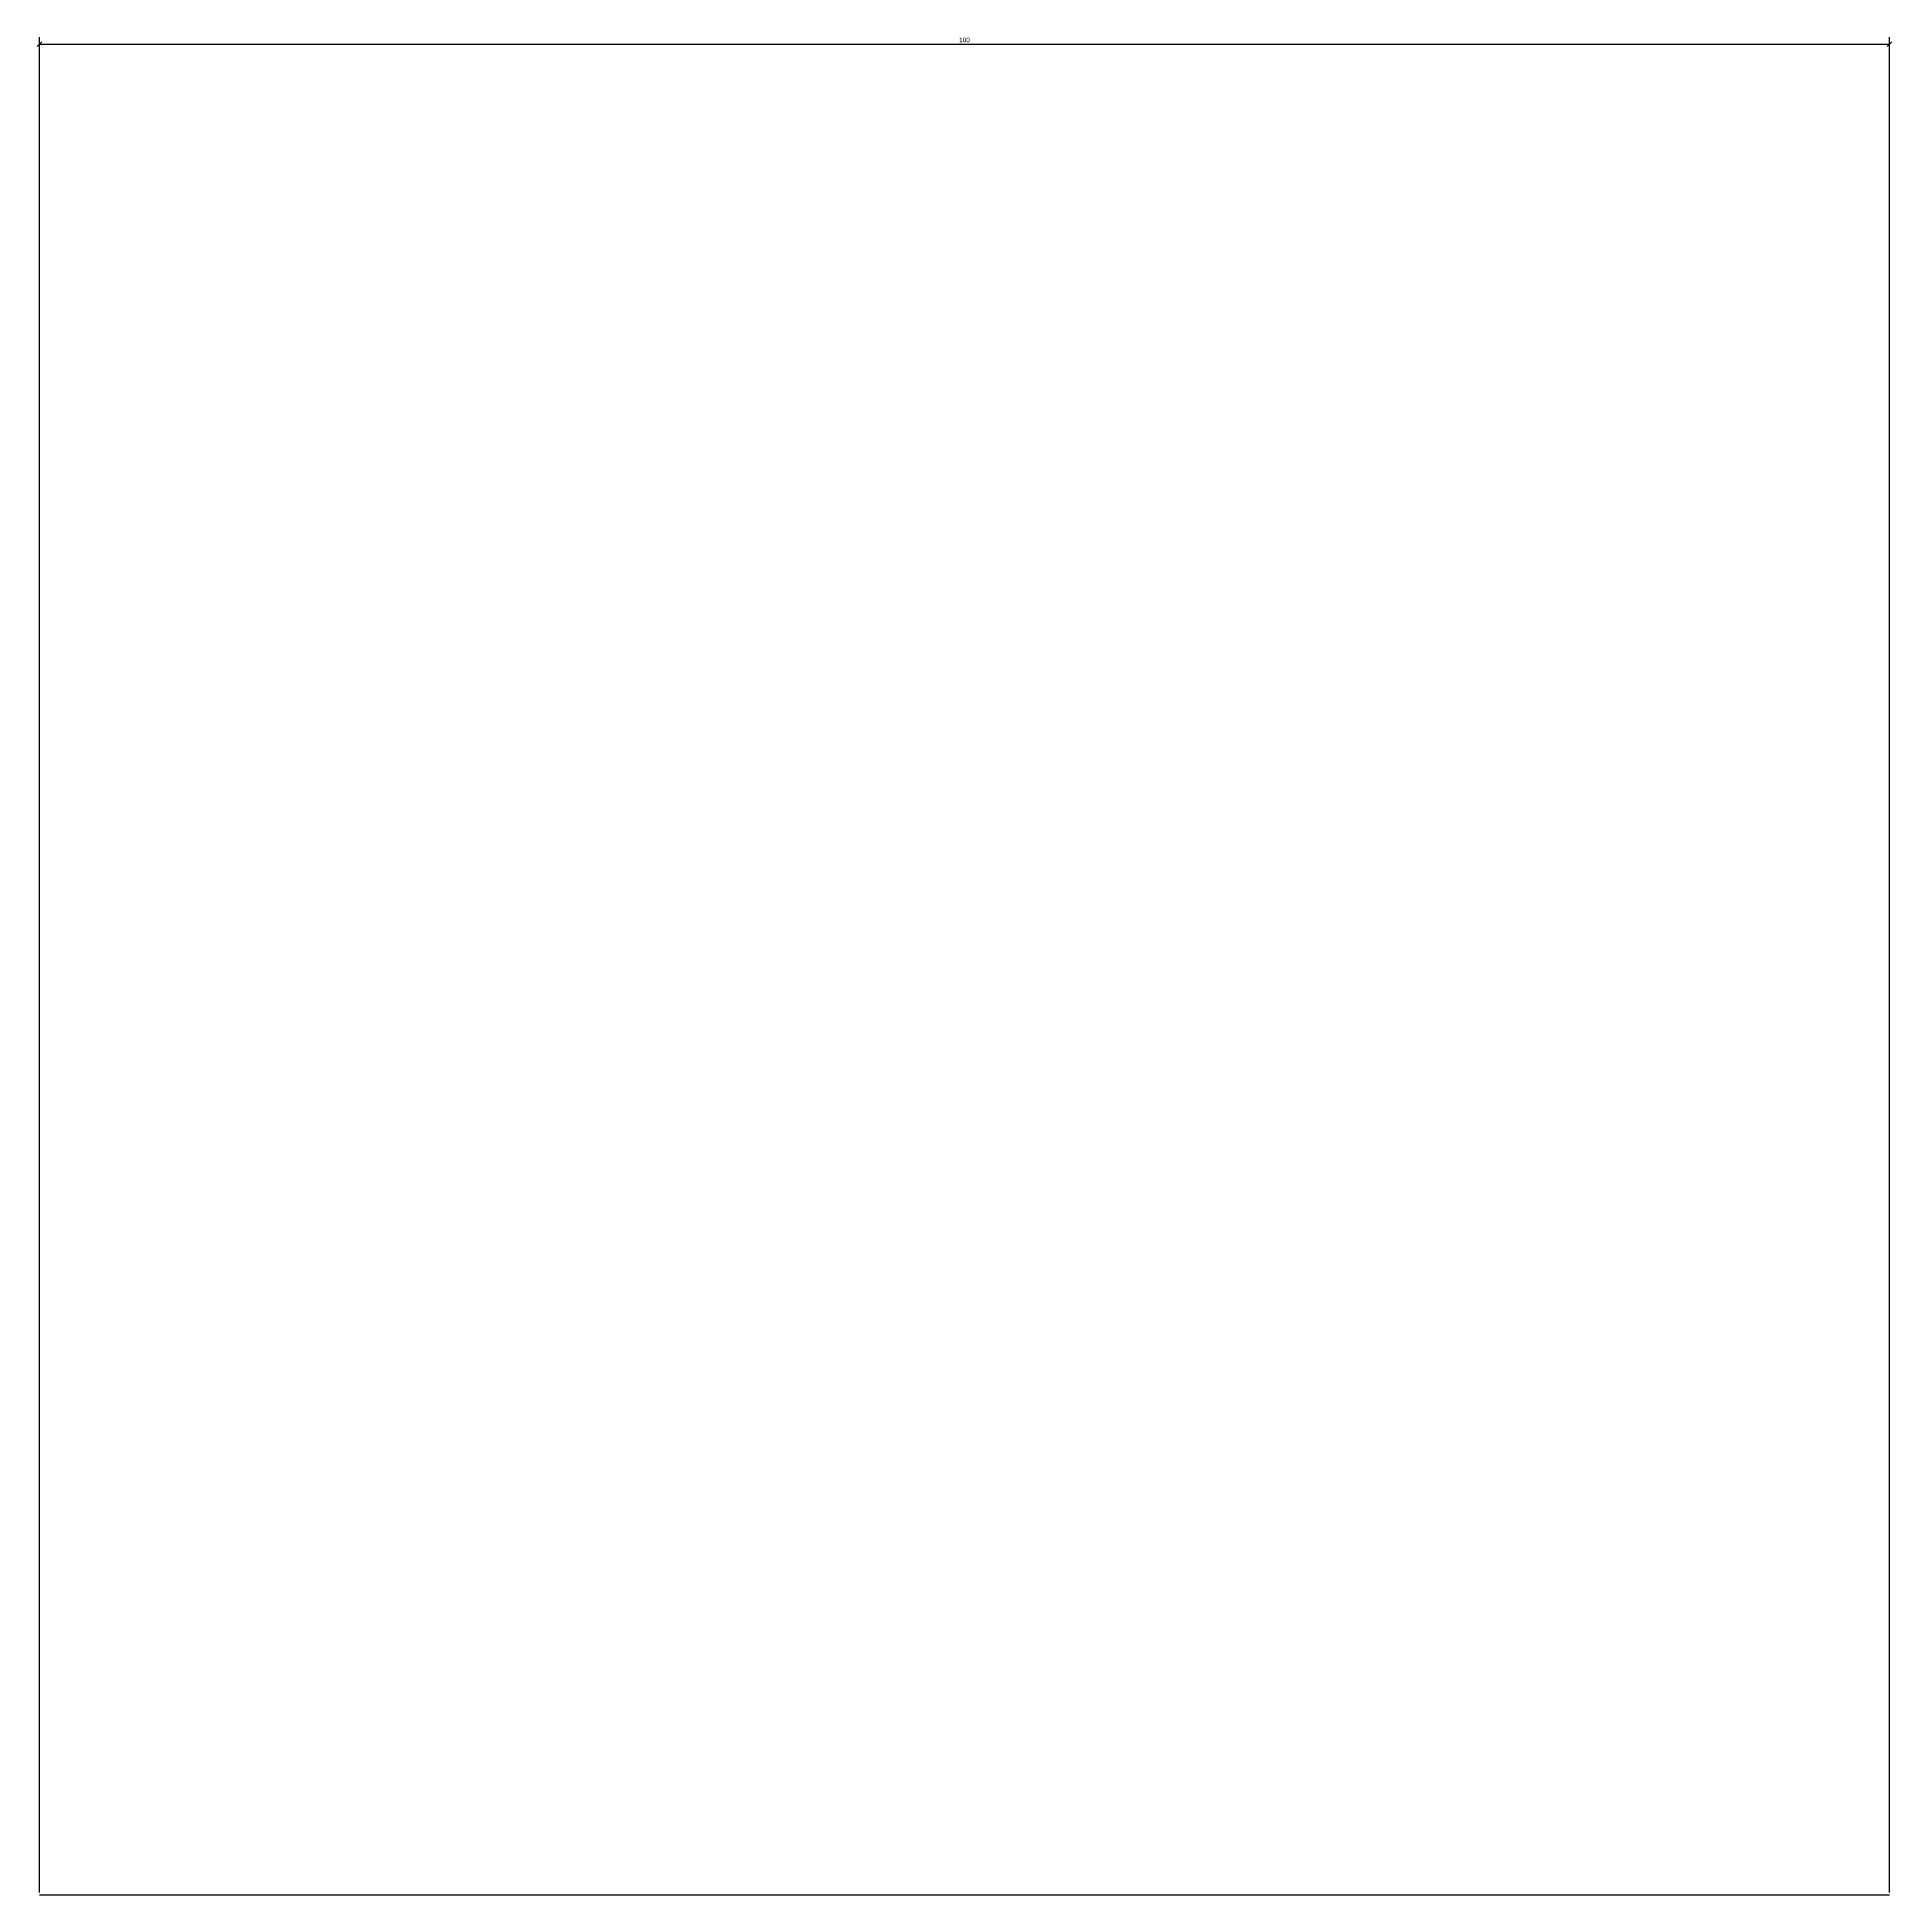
# Model space of a CAD drawing. Extents: x 0 to 100, y 0 to 100.
import ezdxf
from ezdxf.enums import TextEntityAlignment as Align

# ---------------------------------------------------------------- set-up
doc = ezdxf.new("R2010")
doc.units = 0
doc.styles.add('OpenSansCondensed-Light', font='OpenSansCondensed-Light.ttf')
doc.dimstyles.new('EZ_CM_1_H25_CM', dxfattribs={"dimtxt": 0.25, "dimasz": 0.25, "dimexe": 0.375, "dimexo": 0.125, "dimgap": 0.1, "dimtad": 1, "dimzin": 12, "dimtsz": 0.125, "dimcen": 2.5, "dimazin": 3, "dimtfac": 0.5, "dimtmove": 0, "dimatfit": 3})

# ---------------------------------------------------------------- blocks, each defined once
blk = doc.blocks.new('_OBLIQUE')
at = {"color": 0, "linetype": 'BYBLOCK'}
blk.add_line((-0.5, -0.5), (0.5, 0.5), dxfattribs=at)
blk = doc.blocks.new('*D1')
for p, q in [((0, 0.125), (0, 100.375)), ((100, 0.125), (100, 100.375)), ((0, 100), (100, 100))]:
    blk.add_line(p, q)
at = {"layer": 'Defpoints'}
for p in [(0, 100), (0, 0), (100, 0)]:
    blk.add_point(p, dxfattribs=at)
at = {"xscale": 0.25, "yscale": 0.25}
for p in [(0, 100), (100, 100)]:
    blk.add_blockref('_OBLIQUE', p, dxfattribs=at)
at = {"style": 'OpenSansCondensed-Light'}
blk.add_text('100', height=0.25, dxfattribs=at).set_placement((50, 100.225), align=Align.MIDDLE_CENTER)

msp = doc.modelspace()

# ---------------------------------------------------------------- linework, layer by layer
msp.add_line((0, 0), (100, 0))

# ---------------------------------------------------------------- dimensions: what is measured, and where the dimension line sits
dim = msp.add_linear_dim(base=(0, 100), p1=(0, 0), p2=(100, 0), dimstyle='EZ_CM_1_H25_CM')
dim.commit()
dim.dimension.update_dxf_attribs({"geometry": '*D1', "text_midpoint": (50, 100.225)})

doc.saveas('drawing.dxf')
